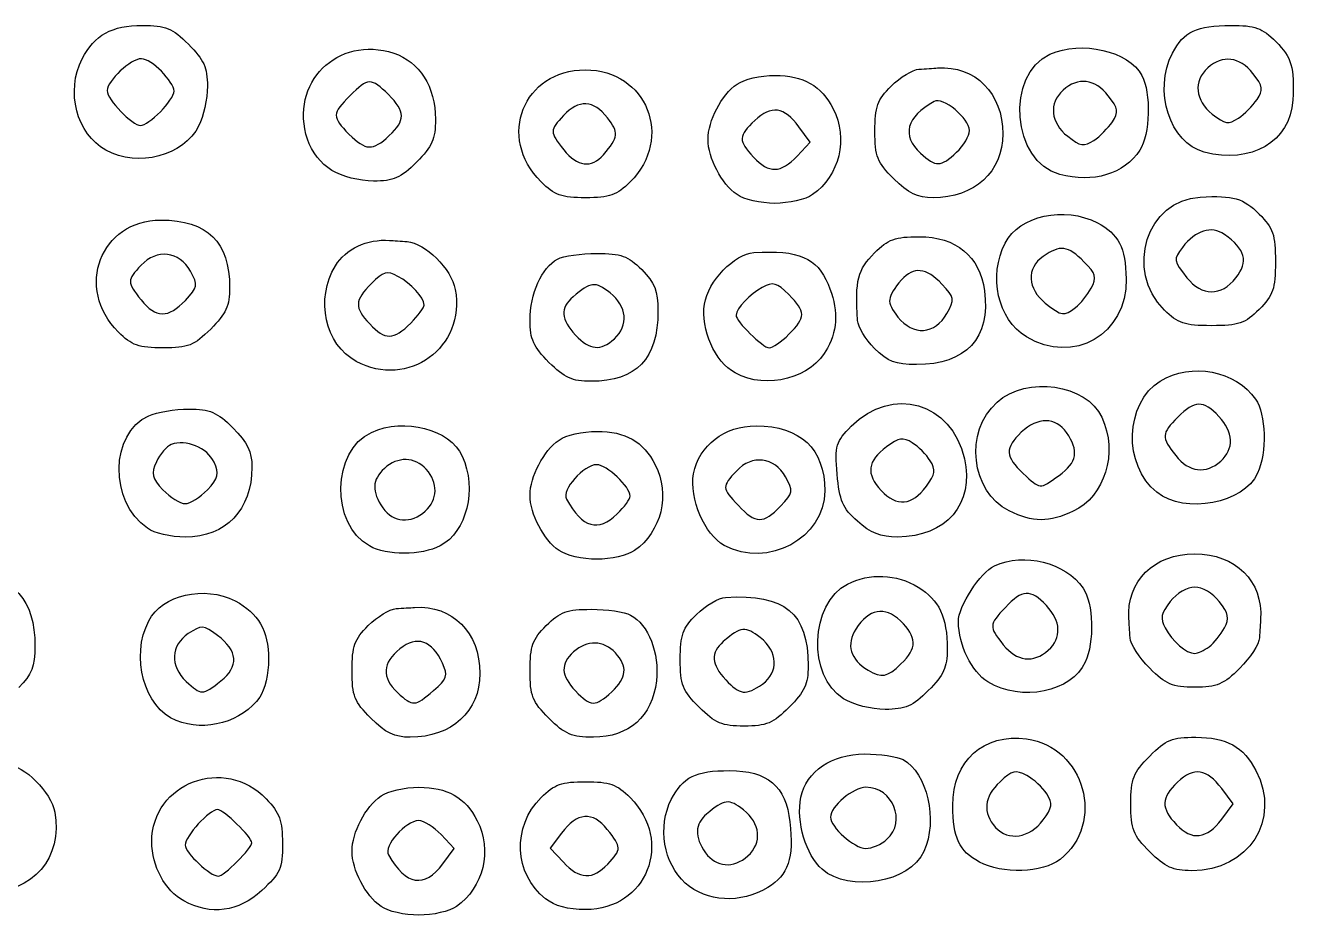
# Model space of a CAD drawing. Extents: x -1 to 2559, y 1 to 1442.
# Drawn here: x 161.8 to 466.1, y 1046.6 to 1260 of the extents above; entities that cross this region are included whole.
import ezdxf

# ---------------------------------------------------------------- set-up
doc = ezdxf.new("R2010")
doc.units = 0
doc.layers.get('0').update_dxf_attribs({"linetype": 'CONTINUOUS'})
doc.layers.add('IMAGE', color=7, linetype='CONTINUOUS')

# ---------------------------------------------------------------- blocks, each defined once
blk = doc.blocks.new('wave')
at = {"layer": 'IMAGE', "color": 7}
for points in [[(-445.84, -367.73), (-445.84, -367.73)], [(-708.71, -370.68), (-708.71, -370.68)], [(-480.51, -373.06), (-480.51, -373.06)], [(-653.86, -376.38), (-653.86, -376.38)], [(-721.75, -379.86), (-721.75, -379.86)], [(-602.51, -380.95), (-602.51, -380.95)], [(-556.09, -381.27), (-556.09, -381.27)], [(-517.86, -380.38), (-517.86, -380.38)], [(-458.49, -380.36), (-458.49, -380.36)], [(-667.63, -384.71), (-667.63, -384.71)], [(-493.15, -385.69), (-493.15, -385.69)], [(-617.47, -387.45), (-617.47, -387.45)], [(-532.9, -386.75), (-532.9, -386.75)], [(-570.48, -390.53), (-570.48, -390.53)], [(-450.9, -410.47), (-450.9, -410.47)], [(-702.7, -415.88), (-702.7, -415.88)], [(-520.18, -419.02), (-520.18, -419.02)], [(-489.32, -417.57), (-489.32, -417.57)], [(-468.04, -418.21), (-468.04, -418.21)], [(-648.71, -421.34), (-648.71, -421.34)], [(-718.8, -423.45), (-718.8, -423.45)], [(-599.88, -425.08), (-599.88, -425.08)], [(-558.04, -424.01), (-558.04, -424.01)], [(-501.14, -424.61), (-501.14, -424.61)], [(-537.54, -427.39), (-537.54, -427.39)], [(-661.75, -430.53), (-661.75, -430.53)], [(-615.57, -430.75), (-615.57, -430.75)], [(-570.93, -433.28), (-570.93, -433.28)], [(-454.54, -454.41), (-454.54, -454.41)], [(-493.31, -457.86), (-493.31, -457.86)], [(-697.45, -461.3), (-697.45, -461.3)], [(-525.11, -460.46), (-525.11, -460.46)], [(-469.89, -461.88), (-469.89, -461.88)], [(-560.04, -465.21), (-560.04, -465.21)], [(-645.21, -466.41), (-645.21, -466.41)], [(-599.19, -467.05), (-599.19, -467.05)], [(-505.28, -466.34), (-505.28, -466.34)], [(-711.81, -470.53), (-711.81, -470.53)], [(-541.62, -468.84), (-541.62, -468.84)], [(-658.62, -474.76), (-658.62, -474.76)], [(-613.15, -475.87), (-613.15, -475.87)], [(-573.53, -474.65), (-573.53, -474.65)], [(-457.32, -498.91), (-457.32, -498.91)], [(-495.88, -499.74), (-495.88, -499.74)], [(-531.19, -503.05), (-531.19, -503.05)], [(-471.57, -504.08), (-471.57, -504.08)], [(-694.21, -507.13), (-694.21, -507.13)], [(-564.4, -507.87), (-564.4, -507.87)], [(-510.35, -507.35), (-510.35, -507.35)], [(-643.23, -509.44), (-643.23, -509.44)], [(-600.52, -509.72), (-600.52, -509.72)], [(-579.57, -513.42), (-579.57, -513.42)], [(-544.97, -511.38), (-544.97, -511.38)], [(-704.92, -516.64), (-704.92, -516.64)], [(-658.24, -516.08), (-658.24, -516.08)], [(-615.57, -516.08), (-615.57, -516.08)], [(-497.11, -540.46), (-497.11, -540.46)], [(-454.31, -540.28), (-454.31, -540.28)], [(-534.54, -545.08), (-534.54, -545.08)], [(-690.29, -550.43), (-690.29, -550.43)], [(-567.88, -549.08), (-567.88, -549.08)], [(-512.4, -550.54), (-512.4, -550.54)], [(-471.57, -548.08), (-471.57, -548.08)], [(-640.99, -550.97), (-640.99, -550.97)], [(-601.49, -551.03), (-601.49, -551.03)], [(-550.1, -552.28), (-550.1, -552.28)], [(-582.88, -555.57), (-582.88, -555.57)], [(-616.41, -559.33), (-616.41, -559.33)], [(-703.09, -559.86), (-703.09, -559.86)], [(-655.81, -561.2), (-655.81, -561.2)]]:
    blk.add_lwpolyline(points, close=True, dxfattribs=at)
for points in [[(-556.09, -381.27), (-552.94, -377.92), (-555.66, -374.27)], [(-454.31, -540.28), (-451.58, -536.62), (-454.32, -532.95)], [(-640.99, -550.97), (-638.27, -547.32), (-641.42, -543.97)], [(-612.55, -543.6), (-615.27, -547.25), (-612.12, -550.6)]]:
    blk.add_lwpolyline(points, dxfattribs=at)
for points in [[(-727.44, -357.96), (-724.49, -352.25), (-720.35, -349.95), (-713.01, -349.95)], [(-713.01, -349.95), (-707.39, -349.95), (-705.89, -350.57), (-701.97, -354.48)], [(-673.44, -377.27), (-677.89, -363.8), (-666.23, -352.17), (-652.75, -356.62)], [(-466.09, -356.59), (-463.42, -351.42), (-460.32, -349.95), (-452.09, -349.95)], [(-452.09, -349.95), (-446.29, -349.95), (-444.63, -350.55), (-441.33, -353.85)], [(-701.97, -354.48), (-698.27, -358.18), (-697.44, -360.03), (-697.44, -364.55)], [(-495.47, -356.88), (-487.97, -353.46), (-476.57, -356.09), (-473.43, -361.97)], [(-441.33, -353.85), (-437.51, -357.67), (-436.84, -360), (-437.28, -367.9)], [(-721.75, -379.86), (-728.8, -376.04), (-731.47, -365.76), (-727.44, -357.96)], [(-713.25, -357.95), (-715.82, -357.95), (-721.44, -363.18), (-721.44, -365.58)], [(-705.44, -365.76), (-705.44, -363.39), (-710.88, -357.95), (-713.25, -357.95)], [(-652.75, -356.62), (-646.59, -358.66), (-642.78, -364.68), (-642.78, -372.42)], [(-493.15, -385.69), (-504.57, -382.63), (-506.25, -361.78), (-495.47, -356.88)], [(-458.49, -380.36), (-466.77, -378.13), (-470.77, -365.63), (-466.09, -356.59)], [(-446.84, -361.49), (-450.02, -357.45), (-454.12, -356.94), (-457.67, -360.16)], [(-617.47, -387.45), (-628.12, -376.81), (-621.71, -360.62), (-606.85, -360.62)], [(-606.85, -360.62), (-592.13, -360.62), (-585.58, -376.97), (-596.1, -387.48)], [(-570.48, -364.03), (-568.84, -362.88), (-564.78, -361.95), (-561.44, -361.95)], [(-561.44, -361.95), (-554.55, -361.95), (-550.32, -364.36), (-547.43, -369.96)], [(-533.54, -364.51), (-531.4, -362.37), (-528.4, -360.54), (-526.87, -360.45)], [(-526.87, -360.45), (-525.35, -360.36), (-523.35, -360.23), (-522.44, -360.16)], [(-522.44, -360.16), (-513.41, -359.53), (-506.78, -366.22), (-506.78, -375.99)], [(-473.43, -361.97), (-471.22, -366.1), (-471.5, -376.16), (-473.93, -379.88)], [(-457.67, -360.16), (-461.15, -363.31), (-460.69, -367.96), (-456.56, -371.21)], [(-445.84, -367.73), (-444.29, -365.39), (-444.42, -364.57), (-446.84, -361.49)], [(-697.44, -364.55), (-697.44, -367.59), (-698.35, -371.84), (-699.46, -373.99)], [(-654.04, -366.56), (-658.15, -362.45), (-658.93, -362.47), (-663.25, -366.8)], [(-577.44, -377.28), (-577.44, -372.77), (-574.23, -366.65), (-570.48, -364.03)], [(-537.44, -375.31), (-537.44, -369.46), (-536.84, -367.82), (-533.54, -364.51)], [(-481.51, -366.83), (-484.69, -362.78), (-488.78, -362.28), (-492.33, -365.49)], [(-721.44, -365.58), (-721.44, -367.75), (-715.51, -373.95), (-713.44, -373.95)], [(-708.71, -370.68), (-706.91, -368.88), (-705.44, -366.67), (-705.44, -365.76)], [(-663.25, -366.8), (-667.58, -371.13), (-667.6, -371.9), (-663.5, -376.01)], [(-653.86, -376.38), (-649.93, -372.69), (-649.97, -370.63), (-654.04, -366.56)], [(-601.55, -372.11), (-604.9, -367.85), (-608.44, -367.66), (-612.05, -371.53)], [(-514.77, -375.15), (-514.77, -372.27), (-521.19, -367), (-523.26, -368.17)], [(-492.33, -365.49), (-495.82, -368.64), (-495.35, -373.3), (-491.23, -376.54)], [(-480.51, -373.06), (-478.96, -370.72), (-479.09, -369.9), (-481.51, -366.83)], [(-437.28, -367.9), (-437.84, -377.77), (-447.34, -383.35), (-458.49, -380.36)], [(-450.32, -372.21), (-448.84, -371.22), (-446.83, -369.21), (-445.84, -367.73)], [(-713.44, -373.95), (-712.64, -373.95), (-710.51, -372.48), (-708.71, -370.68)], [(-555.66, -374.27), (-559.24, -369.47), (-562.29, -369.03), (-566.22, -372.73)], [(-547.43, -369.96), (-543.77, -377.04), (-545.93, -386.01), (-552.39, -390.53)], [(-523.26, -368.17), (-529.94, -371.94), (-531.09, -376.3), (-526.52, -380.56)], [(-699.46, -373.99), (-703.23, -381.28), (-713.94, -384.1), (-721.75, -379.86)], [(-642.78, -372.42), (-642.77, -377.24), (-643.53, -378.98), (-647.3, -382.75)], [(-612.05, -371.53), (-615.42, -375.14), (-615.41, -375.44), (-612.01, -379.77)], [(-602.51, -380.95), (-598.89, -376.74), (-598.77, -375.64), (-601.55, -372.11)], [(-566.22, -372.73), (-570.18, -376.44), (-570.22, -377.61), (-566.54, -381.53)], [(-484.99, -377.54), (-483.51, -376.56), (-481.49, -374.54), (-480.51, -373.06)], [(-456.56, -371.21), (-453.48, -373.63), (-452.66, -373.76), (-450.32, -372.21)], [(-663.5, -376.01), (-659.47, -380.03), (-657.81, -380.1), (-653.86, -376.38)], [(-532.9, -386.75), (-536.89, -382.76), (-537.44, -381.39), (-537.44, -375.31)], [(-506.78, -375.99), (-506.77, -385.06), (-513.57, -391.28), (-523.5, -391.28)], [(-517.86, -380.38), (-516.16, -378.79), (-514.77, -376.43), (-514.77, -375.15)], [(-491.23, -376.54), (-488.15, -378.96), (-487.33, -379.09), (-484.99, -377.54)], [(-667.63, -384.71), (-670.21, -383.14), (-672.45, -380.27), (-673.44, -377.27)], [(-612.01, -379.77), (-608.81, -383.84), (-605.36, -384.27), (-602.51, -380.95)], [(-570.48, -390.53), (-574.23, -387.91), (-577.44, -381.79), (-577.44, -377.28)], [(-473.93, -379.88), (-477.69, -385.6), (-485.11, -387.85), (-493.15, -385.69)], [(-647.3, -382.75), (-651.07, -386.52), (-652.81, -387.28), (-657.64, -387.28)], [(-566.54, -381.53), (-562.81, -385.5), (-560, -385.43), (-556.09, -381.27)], [(-526.52, -380.56), (-522.84, -383.99), (-521.67, -383.97), (-517.86, -380.38)], [(-657.64, -387.28), (-661, -387.27), (-665.2, -386.2), (-667.63, -384.71)], [(-606.77, -391.28), (-612.56, -391.28), (-614.25, -390.68), (-617.47, -387.45)], [(-596.1, -387.48), (-599.29, -390.68), (-600.99, -391.28), (-606.77, -391.28)], [(-523.5, -391.28), (-527.26, -391.28), (-529.4, -390.25), (-532.9, -386.75)], [(-561.44, -392.62), (-564.78, -392.62), (-568.84, -391.68), (-570.48, -390.53)], [(-552.39, -390.53), (-554.03, -391.68), (-558.09, -392.62), (-561.44, -392.62)], [(-468.04, -418.21), (-477.65, -408.61), (-472.3, -391.78), (-459.44, -391.11)], [(-459.44, -391.11), (-451.43, -390.7), (-449.16, -391.35), (-445.33, -395.18)], [(-506.2, -402.14), (-502.78, -395.53), (-492.04, -393.18), (-484.08, -397.3)], [(-445.33, -395.18), (-441.95, -398.57), (-441.44, -400.06), (-441.44, -406.62)], [(-718.8, -423.45), (-729.27, -412.99), (-723.05, -396.62), (-708.6, -396.62)], [(-708.6, -396.62), (-697.46, -396.62), (-692.1, -401.87), (-692.1, -412.81)], [(-484.08, -397.3), (-479.05, -399.9), (-477.37, -403.19), (-477.22, -410.74)], [(-453.65, -400.08), (-456.77, -397.9), (-460.57, -399.06), (-463.73, -403.17)], [(-666.76, -407.58), (-664.3, -403.53), (-659.14, -401.12), (-653.77, -401.5)], [(-653.77, -401.5), (-652.85, -401.56), (-650.95, -401.69), (-649.54, -401.78)], [(-537.54, -404.51), (-534.26, -401.23), (-532.57, -400.62), (-526.89, -400.62)], [(-526.89, -400.62), (-517.97, -400.62), (-512.29, -405.3), (-511.18, -413.59)], [(-450.9, -410.47), (-447.84, -406.59), (-448.63, -403.6), (-453.65, -400.08)], [(-701.51, -408.88), (-704.17, -404.11), (-709.59, -403.46), (-713.31, -407.46)], [(-649.54, -401.78), (-645.28, -402.06), (-638.93, -408.39), (-638.02, -413.28)], [(-613.51, -405.99), (-612.1, -405.23), (-607.86, -404.62), (-604.09, -404.62)], [(-604.09, -404.62), (-598.29, -404.62), (-596.63, -405.22), (-593.33, -408.51)], [(-578.3, -416.77), (-577.42, -411.29), (-571.11, -404.72), (-566.42, -404.43)], [(-566.42, -404.43), (-555.72, -403.75), (-551.32, -405.63), (-548.66, -412.01)], [(-541.6, -420.72), (-542.19, -410.94), (-541.6, -408.57), (-537.54, -404.51)], [(-501.14, -424.61), (-507.98, -420.44), (-510.31, -410.09), (-506.2, -402.14)], [(-487.32, -406.61), (-491.19, -402.74), (-493.06, -402.5), (-497.14, -405.36)], [(-463.73, -403.17), (-465.91, -406.01), (-465.86, -406.38), (-462.67, -410.44)], [(-713.31, -407.46), (-716.75, -411.15), (-716.76, -411.43), (-713.34, -415.77)], [(-661.75, -430.53), (-669.24, -426.47), (-671.62, -415.55), (-666.76, -407.58)], [(-620.1, -420.68), (-620.1, -414.35), (-617.25, -407.99), (-613.51, -405.99)], [(-497.14, -405.36), (-501.16, -408.17), (-500.91, -413.12), (-496.59, -416.52)], [(-485.6, -412.94), (-484.21, -410.33), (-484.44, -409.49), (-487.32, -406.61)], [(-441.44, -406.62), (-441.44, -413.17), (-441.95, -414.66), (-445.33, -418.05)], [(-702.7, -415.88), (-699.71, -412.69), (-699.63, -412.24), (-701.51, -408.88)], [(-651.78, -410.12), (-654.39, -408.73), (-655.23, -408.96), (-658.11, -411.84)], [(-645.48, -417.01), (-645.55, -415.17), (-648.65, -411.78), (-651.78, -410.12)], [(-593.33, -408.51), (-590.17, -411.67), (-589.44, -413.55), (-589.44, -418.45)], [(-521.37, -412.02), (-525.11, -408.04), (-528.23, -407.69), (-531.03, -410.95)], [(-462.67, -410.44), (-459.12, -414.95), (-454.43, -414.97), (-450.9, -410.47)], [(-692.1, -412.81), (-692.1, -417.18), (-692.97, -419.08), (-696.64, -422.75)], [(-658.11, -411.84), (-662.19, -415.91), (-662.26, -417.57), (-658.54, -421.53)], [(-638.02, -413.28), (-635.43, -427.09), (-649.39, -437.24), (-661.75, -430.53)], [(-600.93, -414.06), (-604.46, -411.29), (-605.56, -411.41), (-609.77, -415.03)], [(-564.43, -412.78), (-567.36, -414.34), (-570.64, -417.8), (-570.73, -419.42)], [(-558.09, -414.5), (-560.97, -411.62), (-561.82, -411.39), (-564.43, -412.78)], [(-548.66, -412.01), (-546.23, -417.83), (-546.27, -422.44), (-548.79, -427.33)], [(-531.03, -410.95), (-534.65, -415.17), (-534.76, -416.26), (-531.93, -419.87)], [(-511.18, -413.59), (-509.67, -424.87), (-515.57, -431.28), (-527.47, -431.28)], [(-520.18, -419.02), (-518.3, -415.65), (-518.37, -415.21), (-521.37, -412.02)], [(-477.22, -410.74), (-476.95, -424.01), (-489.85, -431.49), (-501.14, -424.61)], [(-489.32, -417.57), (-488.16, -416.68), (-486.48, -414.6), (-485.6, -412.94)], [(-713.34, -415.77), (-709.86, -420.19), (-706.78, -420.22), (-702.7, -415.88)], [(-609.77, -415.03), (-612.88, -417.7), (-612.71, -420.46), (-609.2, -424.2)], [(-599.88, -425.08), (-596.41, -421.94), (-596.85, -417.27), (-600.93, -414.06)], [(-570.93, -433.28), (-575.77, -430.65), (-579.26, -422.83), (-578.3, -416.77)], [(-558.04, -424.01), (-553.94, -419.91), (-553.95, -418.65), (-558.09, -414.5)], [(-496.59, -416.52), (-492.54, -419.71), (-492.17, -419.76), (-489.32, -417.57)], [(-648.71, -421.34), (-646.91, -419.54), (-645.46, -417.59), (-645.48, -417.01)], [(-589.44, -418.45), (-589.44, -429.89), (-594.58, -435.28), (-605.5, -435.28)], [(-570.73, -419.42), (-570.8, -420.84), (-564.28, -427.28), (-562.77, -427.28)], [(-531.93, -419.87), (-528.31, -424.47), (-523.01, -424.08), (-520.18, -419.02)], [(-456.77, -421.95), (-463.25, -421.95), (-464.83, -421.42), (-468.04, -418.21)], [(-445.33, -418.05), (-448.72, -421.44), (-450.22, -421.95), (-456.77, -421.95)], [(-696.64, -422.75), (-700.62, -426.74), (-702, -427.28), (-708.07, -427.28)], [(-658.54, -421.53), (-654.85, -425.46), (-652.78, -425.42), (-648.71, -421.34)], [(-615.57, -430.75), (-619.27, -427.05), (-620.1, -425.2), (-620.1, -420.68)], [(-537.54, -427.39), (-539.68, -425.24), (-541.51, -422.24), (-541.6, -420.72)], [(-708.07, -427.28), (-713.9, -427.28), (-715.57, -426.68), (-718.8, -423.45)], [(-609.2, -424.2), (-605.78, -427.85), (-603.2, -428.09), (-599.88, -425.08)], [(-562.77, -427.28), (-561.97, -427.28), (-559.84, -425.81), (-558.04, -424.01)], [(-548.79, -427.33), (-552.53, -434.55), (-563.27, -437.44), (-570.93, -433.28)], [(-527.47, -431.28), (-532.51, -431.28), (-534.35, -430.57), (-537.54, -427.39)], [(-605.5, -435.28), (-610.02, -435.28), (-611.87, -434.45), (-615.57, -430.75)], [(-469.03, -435.22), (-461.55, -430.66), (-451.02, -432.67), (-446.18, -439.57)], [(-508.16, -440.28), (-501, -433.88), (-486.66, -435.95), (-483.03, -443.91)], [(-543.1, -446.08), (-533.26, -436.24), (-519.02, -440.32), (-515.98, -453.84)], [(-469.89, -461.88), (-478.01, -455.49), (-477.52, -440.4), (-469.03, -435.22)], [(-505.28, -466.34), (-514.46, -461.81), (-516.06, -447.34), (-508.16, -440.28)], [(-455, -443.7), (-458.69, -439.78), (-460.76, -439.81), (-464.83, -443.89)], [(-446.18, -439.57), (-443.71, -443.1), (-443.46, -452.41), (-445.7, -457.32)], [(-711.81, -470.53), (-721.03, -464.08), (-720.83, -447.8), (-711.47, -443.54)], [(-711.47, -443.54), (-709.55, -442.67), (-705.25, -441.95), (-701.91, -441.95)], [(-701.91, -441.95), (-696.78, -441.95), (-695.13, -442.65), (-691.3, -446.48)], [(-658.14, -447.54), (-650.14, -443.9), (-639.33, -446.73), (-636.36, -453.25)], [(-491.51, -447.58), (-494.14, -443.82), (-498.39, -443.8), (-502.35, -447.51)], [(-483.03, -443.91), (-479.13, -452.48), (-482.29, -462.82), (-489.91, -466.44)], [(-464.83, -443.89), (-468.81, -447.87), (-468.85, -448.64), (-465.34, -453.1)], [(-454.54, -454.41), (-451.29, -451.47), (-451.46, -447.47), (-455, -443.7)], [(-691.3, -446.48), (-687.8, -449.98), (-686.77, -452.13), (-686.77, -455.88)], [(-580.89, -457.45), (-579.61, -450.66), (-573.49, -445.95), (-565.93, -445.95)], [(-565.93, -445.95), (-555.32, -445.95), (-549.44, -451.51), (-549.44, -461.55)], [(-546.47, -457.56), (-547.04, -450.62), (-546.79, -449.77), (-543.1, -446.08)], [(-695.84, -454.67), (-697.4, -451.23), (-702.61, -449.09), (-706.11, -450.43)], [(-658.62, -474.76), (-667.92, -469.6), (-667.61, -451.86), (-658.14, -447.54)], [(-620.1, -462.62), (-620.1, -458.1), (-616.89, -451.99), (-613.15, -449.36)], [(-613.15, -449.36), (-611.51, -448.22), (-607.45, -447.28), (-604.1, -447.28)], [(-604.1, -447.28), (-597.21, -447.28), (-592.99, -449.7), (-590.1, -455.3)], [(-528.48, -450.02), (-530.7, -448.64), (-531.7, -448.79), (-534.62, -450.97)], [(-524.18, -454.33), (-525.09, -452.87), (-527.02, -450.93), (-528.48, -450.02)], [(-502.35, -447.51), (-506.34, -451.26), (-506.24, -453.33), (-501.91, -457.35)], [(-493.31, -457.86), (-488.96, -454.76), (-488.46, -451.93), (-491.51, -447.58)], [(-706.11, -450.43), (-707.22, -450.86), (-708.82, -452.73), (-709.67, -454.59)], [(-644.98, -456.39), (-647.72, -453.36), (-651.8, -453.26), (-655, -456.16)], [(-636.36, -453.25), (-632.76, -461.14), (-635.29, -471.44), (-641.63, -474.72)], [(-558.85, -458.21), (-561.51, -453.45), (-566.92, -452.79), (-570.65, -456.79)], [(-534.62, -450.97), (-539.27, -454.43), (-539.65, -457.5), (-535.94, -461.46)], [(-465.34, -453.1), (-462.18, -457.12), (-458.08, -457.61), (-454.54, -454.41)], [(-709.67, -454.59), (-711, -457.51), (-710.78, -458.43), (-708.09, -461.3)], [(-686.77, -455.88), (-686.77, -466.11), (-692.99, -472.62), (-702.77, -472.62)], [(-697.45, -461.3), (-694.78, -458.46), (-694.55, -457.5), (-695.84, -454.67)], [(-655, -456.16), (-657.98, -458.86), (-658.09, -461.75), (-655.36, -465.65)], [(-604.1, -455.28), (-607.25, -455.28), (-612.61, -461.35), (-611.37, -463.52)], [(-596.1, -462.8), (-596.1, -460.58), (-601.74, -455.28), (-604.1, -455.28)], [(-590.1, -455.3), (-586.44, -462.38), (-588.6, -471.34), (-595.06, -475.87)], [(-515.98, -453.84), (-513.55, -464.64), (-520.36, -472.62), (-532.02, -472.62)], [(-525.11, -460.46), (-522.95, -457.55), (-522.79, -456.54), (-524.18, -454.33)], [(-645.21, -466.41), (-642.18, -463.66), (-642.08, -459.59), (-644.98, -456.39)], [(-573.53, -474.65), (-578.29, -472.06), (-582, -463.38), (-580.89, -457.45)], [(-570.65, -456.79), (-574.15, -460.55), (-574.14, -460.81), (-570.17, -465.09)], [(-560.04, -465.21), (-557.04, -462.02), (-556.96, -461.58), (-558.85, -458.21)], [(-541.62, -468.84), (-545.19, -465.65), (-545.94, -463.9), (-546.47, -457.56)], [(-501.91, -457.35), (-497.66, -461.29), (-498.09, -461.26), (-493.31, -457.86)], [(-445.7, -457.32), (-449.02, -464.61), (-463.05, -467.26), (-469.89, -461.88)], [(-708.09, -461.3), (-706.38, -463.12), (-703.98, -464.62), (-702.77, -464.62)], [(-702.77, -464.62), (-701.56, -464.62), (-699.16, -463.12), (-697.45, -461.3)], [(-549.44, -461.55), (-549.44, -472.85), (-563.14, -480.3), (-573.53, -474.65)], [(-535.94, -461.46), (-532.2, -465.44), (-528.56, -465.1), (-525.11, -460.46)], [(-613.15, -475.87), (-616.89, -473.25), (-620.1, -467.13), (-620.1, -462.62)], [(-611.37, -463.52), (-607.4, -470.48), (-603.91, -471.49), (-599.19, -467.05)], [(-599.19, -467.05), (-597.49, -465.46), (-596.1, -463.54), (-596.1, -462.8)], [(-570.17, -465.09), (-566.08, -469.49), (-564.08, -469.52), (-560.04, -465.21)], [(-655.36, -465.65), (-652.9, -469.16), (-648.6, -469.48), (-645.21, -466.41)], [(-489.91, -466.44), (-495.69, -469.18), (-499.56, -469.15), (-505.28, -466.34)], [(-702.77, -472.62), (-706.12, -472.62), (-710.18, -471.68), (-711.81, -470.53)], [(-532.02, -472.62), (-536.04, -472.62), (-538.46, -471.66), (-541.62, -468.84)], [(-641.63, -474.72), (-646.2, -477.08), (-654.4, -477.1), (-658.62, -474.76)], [(-604.1, -477.95), (-607.45, -477.95), (-611.51, -477.01), (-613.15, -475.87)], [(-595.06, -475.87), (-596.7, -477.01), (-600.76, -477.95), (-604.1, -477.95)], [(-508.81, -479.55), (-501.52, -476.22), (-491.9, -478.64), (-487.52, -484.9)], [(-476.55, -492.28), (-477.19, -483.27), (-470.49, -476.63), (-460.77, -476.63)], [(-460.77, -476.63), (-451.05, -476.63), (-444.35, -483.27), (-444.99, -492.28)], [(-517.43, -492.9), (-517.45, -489.26), (-512.16, -481.07), (-508.81, -479.55)], [(-753.97, -481.95), (-743.93, -481.95), (-738.77, -487.67), (-738.77, -498.78)], [(-544, -483.9), (-538.77, -481.19), (-532.23, -481.47), (-527.07, -484.62)], [(-711.48, -492.69), (-708.26, -486.48), (-698.12, -484.15), (-690.78, -487.94)], [(-573.21, -487.09), (-558.96, -486.23), (-553.44, -490.82), (-553.44, -503.5)], [(-544.97, -511.38), (-553.63, -506.1), (-553.01, -488.55), (-544, -483.9)], [(-527.07, -484.62), (-522.06, -487.68), (-520.1, -491.85), (-520.1, -499.5)], [(-496.34, -489.04), (-500.08, -485.05), (-502.15, -485.14), (-506.17, -489.48)], [(-487.52, -484.9), (-485.05, -488.43), (-484.79, -497.74), (-487.03, -502.65)], [(-460.77, -484.62), (-462.57, -484.62), (-465.08, -486.1), (-466.64, -488.09)], [(-454.9, -488.09), (-456.46, -486.1), (-458.97, -484.62), (-460.77, -484.62)], [(-690.78, -487.94), (-685.19, -490.84), (-682.77, -495.06), (-682.77, -501.95)], [(-658.87, -493.85), (-656.73, -491.7), (-653.73, -489.87), (-652.21, -489.78)], [(-652.21, -489.78), (-650.68, -489.69), (-648.69, -489.56), (-647.77, -489.5)], [(-647.77, -489.5), (-638.75, -488.86), (-632.12, -495.56), (-632.11, -505.32)], [(-580.21, -491.18), (-578.06, -489.04), (-574.91, -487.2), (-573.21, -487.09)], [(-531.32, -492.72), (-535.14, -489.14), (-538.84, -489.81), (-542.02, -494.68)], [(-506.17, -489.48), (-510.13, -493.76), (-510.15, -494.02), (-506.67, -498.44)], [(-495.88, -499.74), (-492.62, -496.8), (-492.8, -492.8), (-496.34, -489.04)], [(-466.64, -488.09), (-468.89, -490.95), (-469.11, -492.08), (-467.86, -494.42)], [(-453.68, -494.42), (-452.43, -492.08), (-452.65, -490.95), (-454.9, -488.09)], [(-704.92, -516.64), (-712.62, -513.53), (-715.95, -501.35), (-711.48, -492.69)], [(-616.21, -493.85), (-612.91, -490.55), (-611.25, -489.95), (-605.45, -489.95)], [(-605.45, -489.95), (-601.68, -489.95), (-597.44, -490.57), (-596.03, -491.32)], [(-596.03, -491.32), (-591.7, -493.64), (-589.06, -500.36), (-589.82, -507.13)], [(-584.1, -501.98), (-584.1, -496.13), (-583.51, -494.48), (-580.21, -491.18)], [(-531.19, -503.05), (-527.25, -499.35), (-527.29, -496.52), (-531.32, -492.72)], [(-476.27, -496.75), (-476.36, -495.21), (-476.49, -493.2), (-476.55, -492.28)], [(-444.99, -492.28), (-445.05, -493.2), (-445.18, -495.21), (-445.27, -496.75)], [(-702.03, -495.78), (-706.28, -498.56), (-706.49, -503.53), (-702.52, -507.23)], [(-695.03, -496.21), (-698.43, -493.68), (-698.8, -493.66), (-702.03, -495.78)], [(-662.77, -504.65), (-662.77, -498.8), (-662.18, -497.15), (-658.87, -493.85)], [(-620.1, -504.65), (-620.1, -498.8), (-619.51, -497.15), (-616.21, -493.85)], [(-564.93, -496.73), (-568.46, -493.95), (-569.56, -494.07), (-573.77, -497.69)], [(-542.02, -494.68), (-544.41, -498.33), (-543.3, -502.07), (-539.09, -504.52)], [(-510.35, -507.35), (-514.26, -504.96), (-517.4, -498.55), (-517.43, -492.9)], [(-467.86, -494.42), (-466.15, -497.63), (-462.78, -500.53), (-460.77, -500.53)], [(-457.32, -498.91), (-456.16, -498.01), (-454.52, -496), (-453.68, -494.42)], [(-738.77, -498.78), (-738.77, -503.68), (-739.51, -505.56), (-742.67, -508.72)], [(-694.21, -507.13), (-689.82, -503.67), (-690.1, -499.88), (-695.03, -496.21)], [(-641.09, -502.85), (-643.57, -497.4), (-647.19, -496.18), (-651.29, -499.41)], [(-599.64, -500.39), (-602.39, -497.36), (-606.47, -497.26), (-609.67, -500.16)], [(-573.77, -497.69), (-576.88, -500.36), (-576.71, -503.13), (-573.2, -506.86)], [(-564.4, -507.87), (-560.39, -505.07), (-560.63, -500.11), (-564.93, -496.73)], [(-506.67, -498.44), (-503.51, -502.45), (-499.42, -502.95), (-495.88, -499.74)], [(-471.57, -504.08), (-474.06, -501.59), (-476.18, -498.29), (-476.27, -496.75)], [(-460.77, -500.53), (-460.04, -500.53), (-458.48, -499.8), (-457.32, -498.91)], [(-445.27, -496.75), (-445.36, -498.29), (-447.48, -501.59), (-449.97, -504.08)], [(-682.77, -501.95), (-682.77, -505.29), (-683.7, -509.36), (-684.85, -510.99)], [(-651.29, -499.41), (-655.54, -502.75), (-655.72, -506.29), (-651.85, -509.9)], [(-609.67, -500.16), (-612.88, -503.06), (-612.74, -505.76), (-609.2, -509.53)], [(-600.52, -509.72), (-596.87, -506.29), (-596.63, -503.72), (-599.64, -500.39)], [(-520.1, -499.5), (-520.1, -503.84), (-520.98, -505.76), (-524.64, -509.42)], [(-658.24, -516.08), (-662.22, -512.09), (-662.77, -510.72), (-662.77, -504.65)], [(-643.23, -509.44), (-639.94, -506.61), (-639.7, -505.89), (-641.09, -502.85)], [(-615.57, -516.08), (-619.56, -512.09), (-620.1, -510.72), (-620.1, -504.65)], [(-579.57, -513.42), (-583.56, -509.43), (-584.1, -508.05), (-584.1, -501.98)], [(-553.44, -503.5), (-553.44, -507.84), (-554.31, -509.76), (-557.97, -513.42)], [(-539.09, -504.52), (-535.72, -506.48), (-534.62, -506.28), (-531.19, -503.05)], [(-487.03, -502.65), (-490.29, -509.81), (-502.33, -512.24), (-510.35, -507.35)], [(-460.77, -508.62), (-466.12, -508.62), (-467.7, -507.95), (-471.57, -504.08)], [(-449.97, -504.08), (-453.84, -507.95), (-455.42, -508.62), (-460.77, -508.62)], [(-702.52, -507.23), (-698.9, -510.6), (-698.62, -510.6), (-694.21, -507.13)], [(-632.11, -505.32), (-632.1, -514.39), (-638.91, -520.62), (-648.84, -520.62)], [(-589.82, -507.13), (-590.78, -515.6), (-596.4, -520.62), (-604.92, -520.62)], [(-573.2, -506.86), (-569.79, -510.5), (-568.38, -510.66), (-564.4, -507.87)], [(-684.85, -510.99), (-689, -516.92), (-697.98, -519.45), (-704.92, -516.64)], [(-651.85, -509.9), (-648.17, -513.33), (-647.72, -513.3), (-643.23, -509.44)], [(-609.2, -509.53), (-605.62, -513.35), (-604.42, -513.38), (-600.52, -509.72)], [(-524.64, -509.42), (-528.41, -513.18), (-530.15, -513.95), (-534.97, -513.94)], [(-568.77, -517.95), (-574.12, -517.95), (-575.7, -517.29), (-579.57, -513.42)], [(-557.97, -513.42), (-561.84, -517.29), (-563.42, -517.95), (-568.77, -517.95)], [(-534.97, -513.94), (-538.34, -513.94), (-542.53, -512.86), (-544.97, -511.38)], [(-648.84, -520.62), (-652.59, -520.62), (-654.74, -519.58), (-658.24, -516.08)], [(-604.92, -520.62), (-610.1, -520.62), (-611.73, -519.92), (-615.57, -516.08)], [(-518.77, -537), (-518.77, -526.28), (-511.42, -519.64), (-501.07, -521.03)], [(-501.07, -521.03), (-487.2, -522.89), (-482.09, -541.31), (-493.05, -549.93)], [(-471.57, -525.15), (-467.65, -521.23), (-466.15, -520.62), (-460.53, -520.62)], [(-460.53, -520.62), (-453.19, -520.62), (-449.05, -522.91), (-446.1, -528.63)], [(-710.77, -545.68), (-710.75, -531.52), (-693.31, -524.98), (-683.34, -535.39)], [(-555.18, -535), (-553.95, -528.86), (-547.72, -524.62), (-539.91, -524.62)], [(-539.91, -524.62), (-536.25, -524.62), (-532.11, -525.23), (-530.7, -525.99)], [(-530.7, -525.99), (-524.9, -529.09), (-522.3, -540.54), (-525.7, -547.99)], [(-476.1, -536.62), (-476.1, -530.51), (-475.56, -529.14), (-471.57, -525.15)], [(-745.54, -527.12), (-741.28, -527.39), (-734.93, -533.72), (-734.02, -538.61)], [(-586.24, -535.54), (-583.43, -530.11), (-580.42, -528.62), (-572.27, -528.62)], [(-572.27, -528.62), (-563.18, -528.62), (-558.77, -532.37), (-557.81, -540.91)], [(-501.05, -529.8), (-503.71, -528.38), (-504.55, -528.57), (-507.44, -531.29)], [(-454.32, -532.95), (-457.9, -528.14), (-460.95, -527.69), (-464.89, -531.39)], [(-446.1, -528.63), (-440.01, -540.4), (-447.85, -552.62), (-461.5, -552.62)], [(-617.44, -535.08), (-614.25, -531.89), (-612.55, -531.28), (-606.77, -531.28)], [(-606.77, -531.28), (-600.99, -531.28), (-599.29, -531.89), (-596.1, -535.08)], [(-507.44, -531.29), (-511.32, -534.93), (-511.69, -538.72), (-508.51, -542.24)], [(-496.25, -534.21), (-497.2, -532.69), (-499.36, -530.7), (-501.05, -529.8)], [(-464.89, -531.39), (-468.88, -535.14), (-468.94, -537.55), (-465.15, -541.59)], [(-683.34, -535.39), (-680.09, -538.78), (-679.44, -540.57), (-679.44, -546.14)], [(-662.77, -547.95), (-662.77, -543.44), (-659.56, -537.32), (-655.81, -534.7)], [(-655.81, -534.7), (-654.18, -533.55), (-650.12, -532.62), (-646.77, -532.62)], [(-646.77, -532.62), (-639.88, -532.62), (-635.66, -535.03), (-632.76, -540.63)], [(-616.41, -559.33), (-623.96, -553.39), (-624.44, -542.08), (-617.44, -535.08)], [(-596.1, -535.08), (-585.62, -545.56), (-592.13, -561.95), (-606.77, -561.95)], [(-568.93, -538.06), (-572.46, -535.29), (-573.56, -535.41), (-577.77, -539.03)], [(-550.1, -552.28), (-553.95, -548.96), (-556.35, -540.83), (-555.18, -535)], [(-539.59, -532.62), (-542.64, -532.62), (-548.1, -537.22), (-548.1, -539.78)], [(-534.54, -545.08), (-529.82, -540.81), (-533.14, -532.62), (-539.59, -532.62)], [(-497.11, -540.46), (-494.9, -537.49), (-494.77, -536.57), (-496.25, -534.21)], [(-695.01, -537.95), (-696.97, -537.95), (-702.77, -544.32), (-702.77, -546.46)], [(-686.77, -545.95), (-686.77, -544.55), (-693.57, -537.95), (-695.01, -537.95)], [(-601.59, -542.72), (-605.06, -538.31), (-608.84, -538.62), (-612.55, -543.6)], [(-582.88, -555.57), (-588.09, -550.92), (-589.58, -542.01), (-586.24, -535.54)], [(-567.88, -549.08), (-564.41, -545.94), (-564.85, -541.27), (-568.93, -538.06)], [(-512.4, -550.54), (-517.27, -547.9), (-518.77, -544.71), (-518.77, -537)], [(-471.57, -548.08), (-475.56, -544.09), (-476.1, -542.72), (-476.1, -536.62)], [(-734.02, -538.61), (-731.99, -549.4), (-739.3, -557.93), (-750.57, -557.94)], [(-646.77, -540.62), (-649.92, -540.62), (-655.28, -546.69), (-654.04, -548.85)], [(-641.42, -543.97), (-643.15, -542.12), (-645.56, -540.62), (-646.77, -540.62)], [(-632.76, -540.63), (-629.1, -547.71), (-631.27, -556.68), (-637.73, -561.2)], [(-577.77, -539.03), (-580.65, -541.5), (-580.74, -544.45), (-578.03, -548.32)], [(-557.81, -540.91), (-556.82, -549.64), (-558.18, -553.63), (-563.14, -556.65)], [(-548.1, -539.78), (-548.1, -542.19), (-542.36, -547.28), (-539.64, -547.28)], [(-508.51, -542.24), (-505.47, -545.6), (-500.33, -544.79), (-497.11, -540.46)], [(-465.15, -541.59), (-461.49, -545.49), (-457.86, -545.05), (-454.31, -540.28)], [(-601.49, -551.03), (-598.12, -547.41), (-598.12, -547.13), (-601.59, -542.72)], [(-703.09, -559.86), (-707.58, -557.42), (-710.77, -551.53), (-710.77, -545.68)], [(-702.77, -546.46), (-702.77, -548.34), (-696.78, -553.95), (-694.77, -553.95)], [(-690.29, -550.43), (-688.35, -548.5), (-686.77, -546.48), (-686.77, -545.95)], [(-679.44, -546.14), (-679.44, -552.15), (-679.94, -553.28), (-684.42, -557.38)], [(-539.64, -547.28), (-538.18, -547.28), (-535.88, -546.29), (-534.54, -545.08)], [(-694.77, -553.95), (-694.24, -553.95), (-692.22, -552.37), (-690.29, -550.43)], [(-655.81, -561.2), (-659.56, -558.58), (-662.77, -552.46), (-662.77, -547.95)], [(-654.04, -548.85), (-649.86, -556.16), (-645.39, -556.88), (-640.99, -550.97)], [(-612.12, -550.6), (-608.25, -554.72), (-605.05, -554.85), (-601.49, -551.03)], [(-578.03, -548.32), (-575.57, -551.83), (-571.27, -552.15), (-567.88, -549.08)], [(-525.7, -547.99), (-529.11, -555.47), (-543.47, -558), (-550.1, -552.28)], [(-493.05, -549.93), (-497.16, -553.17), (-506.99, -553.48), (-512.4, -550.54)], [(-461.5, -552.62), (-466.02, -552.62), (-467.87, -551.78), (-471.57, -548.08)], [(-563.14, -556.65), (-569.6, -560.59), (-577.76, -560.15), (-582.88, -555.57)], [(-684.42, -557.38), (-690.02, -562.52), (-696.59, -563.39), (-703.09, -559.86)], [(-606.77, -561.95), (-611.02, -561.95), (-614.16, -561.09), (-616.41, -559.33)], [(-646.77, -563.28), (-650.12, -563.28), (-654.18, -562.35), (-655.81, -561.2)], [(-637.73, -561.2), (-639.36, -562.35), (-643.42, -563.28), (-646.77, -563.28)]]:
    blk.add_open_spline(points, degree=3, dxfattribs=at)

msp = doc.modelspace()

# ---------------------------------------------------------------- block references
at = {"linetype": 'Continuous'}
msp.add_blockref('wave', (902.91, 1609.95), dxfattribs=at)

doc.saveas('drawing.dxf')
